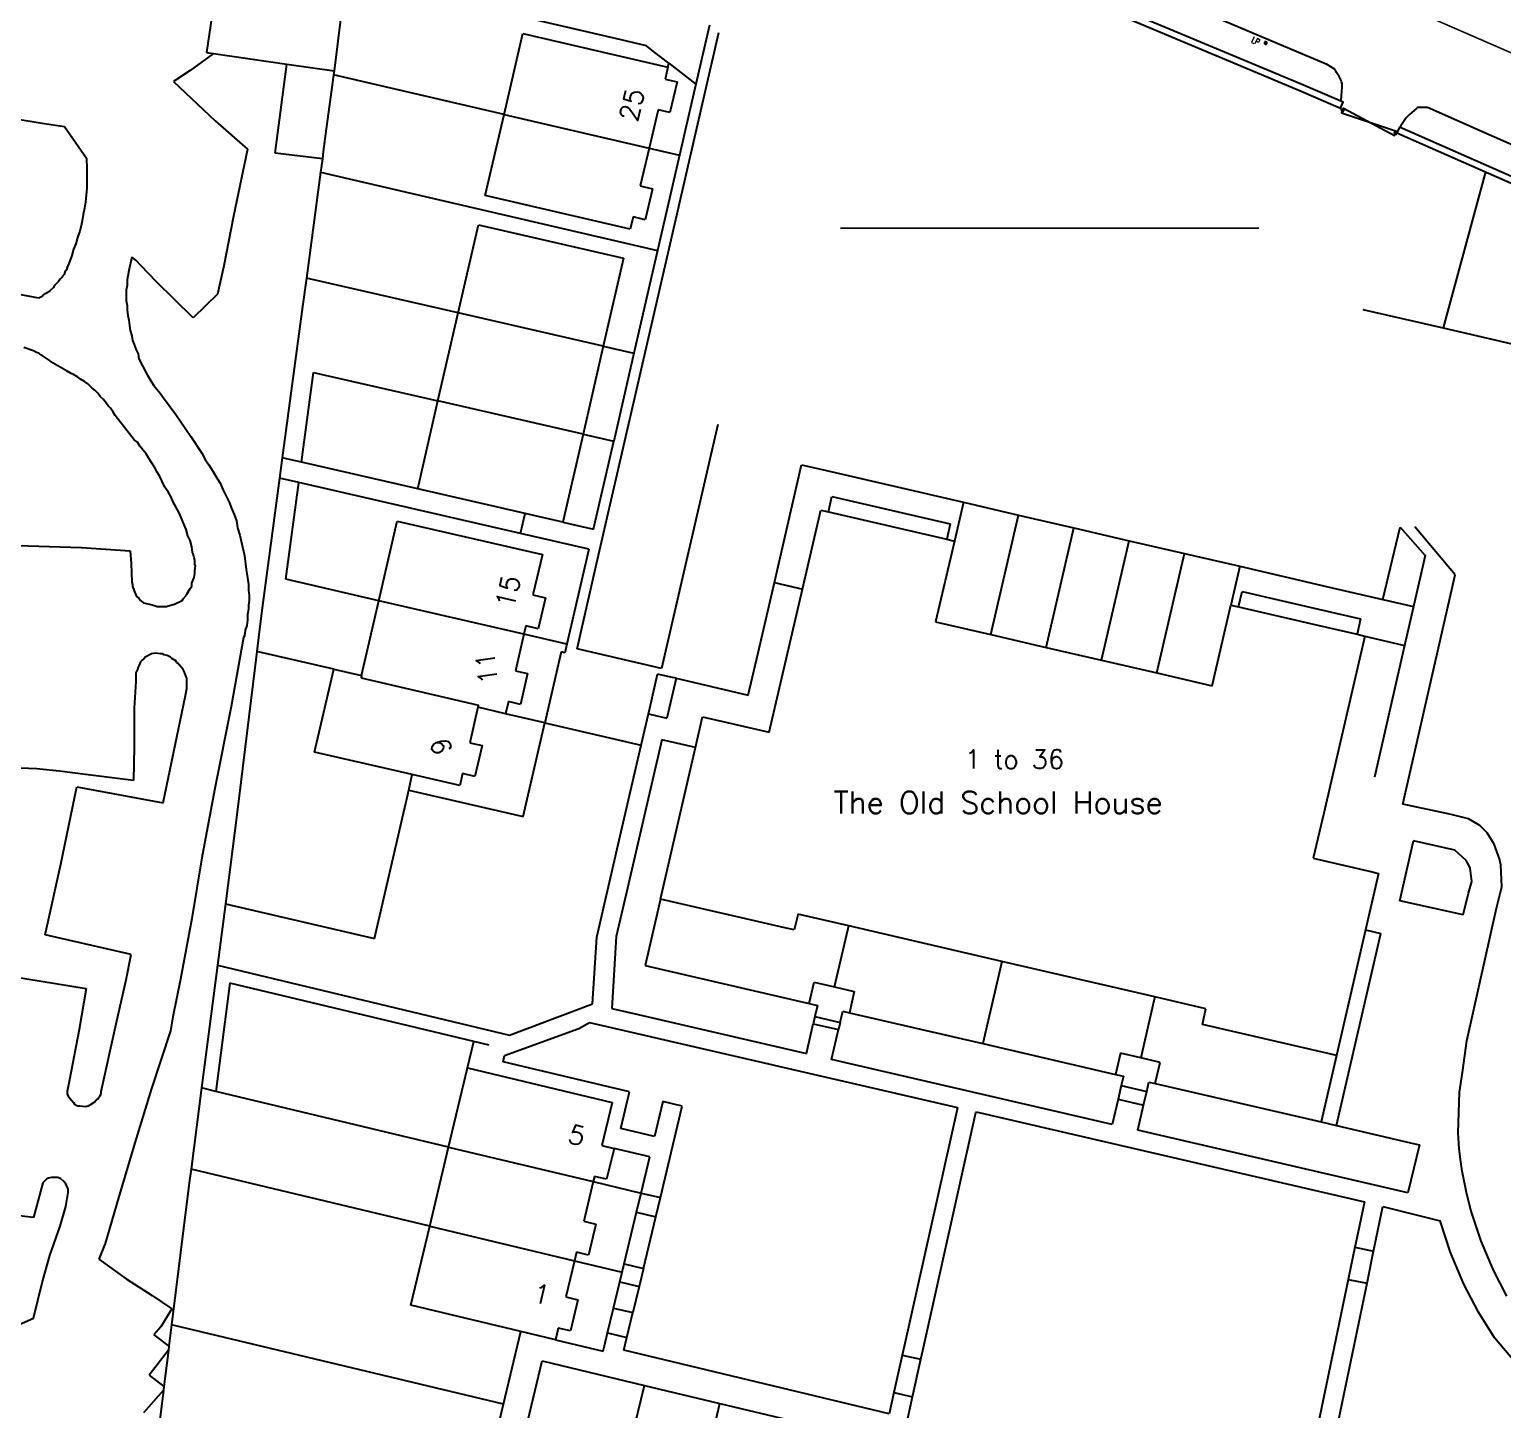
# Model space of a CAD drawing. Extents: x 427500 to 429848, y 434500 to 436505.
# Drawn here: x 428592 to 428685.5, y 435537.4 to 435625.1 of the extents above; entities that cross this region are included whole.
import ezdxf

# ---------------------------------------------------------------- set-up
doc = ezdxf.new("R2010")
doc.units = 0
doc.linetypes.add('1004', pattern=[6, 4, -2])
doc.layers.get('0').update_dxf_attribs({"color": 222})
doc.layers.add('LPTIP_Ex_Base', color=8, linetype='Continuous')
doc.layers.add('PRO-MARKINGS', color=7, linetype='Continuous')
doc.styles.add('MtXpl_Romans', font='romans__.ttf')
doc.styles.get("Standard").update_dxf_attribs({"font": 'romans.shx'})

# ---------------------------------------------------------------- blocks, each defined once
blk = doc.blocks.new('GATE')
at = {"color": 0, "linetype": 'ByBlock', "flags": 128}
for points in [[(-0.450902, 0), (-0.451904, 0.007014), (-0.455912, 0.014028), (-0.460922, 0.019038), (-0.467936, 0.023046), (-0.475952, 0.024048), (-0.482966, 0.023046), (-0.48998, 0.019038), (-0.49499, 0.014028), (-0.498998, 0.007014), (-0.5, 0), (-0.498998, -0.007014), (-0.49499, -0.014028), (-0.48998, -0.019038), (-0.482966, -0.023046), (-0.475952, -0.024048), (-0.467936, -0.023046), (-0.460922, -0.019038), (-0.455912, -0.014028), (-0.451904, -0.007014)], [(-0.475952, 0.024048), (-0.475952, 0.078156), (0.475952, -0.078156), (0.475952, -0.024048)], [(-0.475952, -0.024048), (-0.475952, -0.078156), (0.475952, 0.078156), (0.475952, 0.024048)], [(-0.450902, 0), (-0.451904, -0.007014)], [(0.5, 0), (0.498998, 0.007014), (0.49499, 0.014028), (0.48998, 0.019038), (0.482966, 0.023046), (0.475952, 0.024048), (0.467936, 0.023046), (0.460922, 0.019038), (0.455912, 0.014028), (0.451904, 0.007014), (0.450902, 0), (0.451904, -0.007014), (0.455912, -0.014028), (0.460922, -0.019038), (0.467936, -0.023046), (0.475952, -0.024048), (0.482966, -0.023046), (0.48998, -0.019038), (0.49499, -0.014028), (0.498998, -0.007014)], [(0.5, 0), (0.498998, -0.007014)]]:
    blk.add_lwpolyline(points, dxfattribs=at)
blk = doc.blocks.new('CIRCL')
at = {"color": 0, "linetype": 'ByBlock', "flags": 128}
for points in [[(0.5, 0), (0.475, 0.154), (0.404, 0.293), (0.293, 0.404), (0.154, 0.475), (0, 0.5), (-0.154, 0.475), (-0.293, 0.404), (-0.404, 0.293), (-0.475, 0.154), (-0.5, 0), (-0.475, -0.154), (-0.404, -0.293), (-0.293, -0.404), (-0.154, -0.475), (0, -0.5), (0.154, -0.475), (0.293, -0.404), (0.404, -0.293), (0.475, -0.154)], [(0.5, 0), (0.475, -0.154)]]:
    blk.add_lwpolyline(points, dxfattribs=at)

msp = doc.modelspace()

# ---------------------------------------------------------------- linework, layer by layer
at = {"layer": 'LPTIP_Ex_Base', "color": 251, "true_color": 0x636466}
for p, q in [((428604.3, 435630.85), (428603.25, 435623.6)), ((428611.795, 435626.027), (428611.34, 435622.43)), ((428629.208, 435624.477), (428622.715, 435625.985)), ((428622.141, 435619.668), (428623.336, 435624.814)), ((428623.336, 435624.814), (428632.541, 435622.675)), ((428632.559, 435610.868), (428635.781, 435624.858)), ((428635.183, 435625.335), (428634.572, 435622.681)), ((428631.171, 435624.021), (428629.208, 435624.477)), ((428631.63, 435623.666), (428631.171, 435624.021)), ((428603.68, 435623.54), (428602.2, 435622.45)), ((428603.25, 435623.6), (428603.68, 435623.54)), ((428603.68, 435623.54), (428608.35, 435622.86)), ((428632.598, 435622.918), (428631.63, 435623.666)), ((428632.541, 435622.675), (428632.598, 435622.918)), ((428632.598, 435622.918), (428634.32, 435621.588)), ((428602.2, 435622.45), (428601.15, 435621.75)), ((428607.6, 435617.2), (428608.35, 435622.86)), ((428608.35, 435622.86), (428611.34, 435622.43)), ((428611.3, 435622.15), (428610.85, 435618.75)), ((428611.305, 435622.184), (428611.3, 435622.15)), ((428611.34, 435622.43), (428611.305, 435622.184)), ((428622.141, 435619.668), (428611.305, 435622.184)), ((428632.541, 435622.675), (428632.363, 435621.909)), ((428634.572, 435622.681), (428634.32, 435621.588)), ((428601.15, 435621.75), (428603.8, 435619.25)), ((428632.363, 435621.909), (428633.124, 435621.731)), ((428633.124, 435621.731), (428632.672, 435619.783)), ((428634.32, 435621.588), (428633.282, 435617.08)), ((428591.142, 435619.376), (428592.815, 435619.118)), ((428603.8, 435619.25), (428605.85, 435617.45)), ((428620.946, 435614.521), (428622.141, 435619.668)), ((428622.141, 435619.668), (428631.346, 435617.53)), ((428631.911, 435619.962), (428631.346, 435617.53)), ((428632.672, 435619.783), (428631.911, 435619.962)), ((428592.815, 435619.118), (428594.235, 435618.899)), ((428594.235, 435618.899), (428595.612, 435616.896)), ((428610.85, 435618.75), (428610.65, 435617.3)), ((428605.85, 435617.45), (428604.95, 435613.2)), ((428610.65, 435617.3), (428610.6, 435616.85)), ((428631.346, 435617.53), (428630.787, 435615.121)), ((428631.346, 435617.53), (428633.282, 435617.08)), ((428595.612, 435616.896), (428595.65, 435616.2)), ((428610.6, 435616.85), (428607.6, 435617.2)), ((428610.6, 435616.85), (428610.486, 435615.997)), ((428633.282, 435617.08), (428631.888, 435611.024)), ((428595.65, 435616.2), (428595.65, 435615)), ((428610.486, 435615.997), (428609.583, 435609.27)), ((428610.486, 435615.997), (428631.888, 435611.024)), ((428684.459, 435616.012), (428681.775, 435606.103)), ((428595.65, 435615), (428595.55, 435614.1)), ((428630.151, 435612.383), (428620.946, 435614.521)), ((428630.787, 435615.121), (428631.566, 435614.936)), ((428631.566, 435614.936), (428631.103, 435612.979)), ((428595.5, 435613.7), (428595.4, 435613.3)), ((428595.55, 435614.1), (428595.5, 435613.7)), ((428595.3, 435612.7), (428595.2, 435612.25)), ((428595.35, 435612.9), (428595.3, 435612.7)), ((428595.4, 435613.3), (428595.35, 435612.9)), ((428604.95, 435613.2), (428604.35, 435610.05)), ((428619.222, 435607.057), (428620.506, 435612.648)), ((428620.506, 435612.648), (428629.716, 435610.533)), ((428630.332, 435613.162), (428630.151, 435612.383)), ((428631.103, 435612.979), (428630.332, 435613.162)), ((428595.05, 435611.85), (428594.95, 435611.45)), ((428595.2, 435612.25), (428595.05, 435611.85)), ((428643.498, 435612.433), (428670.067, 435612.46)), ((428594.8, 435611.1), (428594.7, 435610.7)), ((428594.95, 435611.45), (428594.8, 435611.1)), ((428628.074, 435591.391), (428632.559, 435610.868)), ((428631.888, 435611.024), (428630.384, 435604.494)), ((428594.35, 435609.8), (428594.25, 435609.65)), ((428594.4, 435609.95), (428594.35, 435609.8)), ((428594.55, 435610.3), (428594.4, 435609.95)), ((428594.7, 435610.7), (428594.55, 435610.3)), ((428598.5, 435610.6), (428598.3, 435609.75)), ((428598.75, 435610.4), (428598.5, 435610.6)), ((428599.1, 435610.05), (428598.75, 435610.4)), ((428600.05, 435609.05), (428599.1, 435610.05)), ((428604.35, 435610.05), (428603.95, 435608.25)), ((428629.716, 435610.533), (428628.433, 435604.942)), ((428593.85, 435609.05), (428593.6, 435608.8)), ((428593.95, 435609.2), (428593.85, 435609.05)), ((428594.05, 435609.3), (428593.95, 435609.2)), ((428594.1, 435609.4), (428594.05, 435609.3)), ((428594.2, 435609.5), (428594.1, 435609.4)), ((428594.25, 435609.65), (428594.2, 435609.5)), ((428598.25, 435609.4), (428598.2, 435609.15)), ((428598.2, 435609.15), (428598.2, 435608.8)), ((428598.3, 435609.75), (428598.25, 435609.4)), ((428602.4, 435606.75), (428600.05, 435609.05)), ((428609.583, 435609.27), (428609.34, 435607.46)), ((428619.222, 435607.057), (428609.583, 435609.27)), ((428592.6, 435608), (428588, 435608.85)), ((428592.8, 435608.1), (428592.6, 435608)), ((428592.9, 435608.2), (428592.8, 435608.1)), ((428593.05, 435608.3), (428592.9, 435608.2)), ((428593.15, 435608.35), (428593.05, 435608.3)), ((428593.3, 435608.45), (428593.15, 435608.35)), ((428593.5, 435608.65), (428593.3, 435608.45)), ((428593.6, 435608.8), (428593.5, 435608.65)), ((428598.2, 435608.8), (428598.15, 435608.5)), ((428598.15, 435608.5), (428598.15, 435607.85)), ((428603.95, 435608.25), (428602.4, 435606.75)), ((428598.15, 435607.85), (428598.2, 435607.5)), ((428598.2, 435607.5), (428598.2, 435607.25)), ((428598.2, 435607.25), (428598.25, 435606.9)), ((428609.34, 435607.46), (428608.051, 435597.852)), ((428617.939, 435601.466), (428619.222, 435607.057)), ((428628.433, 435604.942), (428619.222, 435607.057)), ((428676.667, 435607.283), (428681.775, 435606.103)), ((428598.25, 435606.9), (428598.3, 435606.6)), ((428598.3, 435606.6), (428598.35, 435606.25)), ((428598.35, 435606.25), (428598.4, 435605.95)), ((428681.775, 435606.103), (428687.677, 435604.739)), ((428598.4, 435605.95), (428598.5, 435605.6)), ((428598.5, 435605.6), (428598.55, 435605.3)), ((428598.55, 435605.3), (428598.65, 435605.05)), ((428592.25, 435604.65), (428591.65, 435604.85)), ((428592.45, 435604.55), (428592.25, 435604.65)), ((428592.6, 435604.5), (428592.45, 435604.55)), ((428592.7, 435604.4), (428592.6, 435604.5)), ((428592.8, 435604.35), (428592.7, 435604.4)), ((428593.25, 435604.05), (428592.8, 435604.35)), ((428598.65, 435605.05), (428598.75, 435604.75)), ((428598.75, 435604.75), (428598.9, 435604.45)), ((428598.9, 435604.45), (428598.95, 435604.15)), ((428628.433, 435604.942), (428627.149, 435599.352)), ((428628.433, 435604.942), (428630.384, 435604.494)), ((428630.384, 435604.494), (428629.097, 435598.905)), ((428593.35, 435603.95), (428593.25, 435604.05)), ((428594.4, 435603.35), (428593.35, 435603.95)), ((428594.65, 435603.2), (428594.4, 435603.35)), ((428598.95, 435604.15), (428599.4, 435603.25)), ((428599.4, 435603.25), (428599.7, 435602.75)), ((428609.275, 435597.571), (428610.041, 435603.279)), ((428610.041, 435603.279), (428617.939, 435601.466)), ((428594.8, 435603.15), (428594.65, 435603.2)), ((428595.05, 435603), (428594.8, 435603.15)), ((428595.25, 435602.85), (428595.05, 435603)), ((428595.5, 435602.7), (428595.25, 435602.85)), ((428595.7, 435602.55), (428595.5, 435602.7)), ((428595.95, 435602.3), (428595.7, 435602.55)), ((428599.7, 435602.75), (428599.9, 435602.45)), ((428599.9, 435602.45), (428600.3, 435601.95)), ((428596.15, 435602.15), (428595.95, 435602.3)), ((428596.35, 435601.95), (428596.15, 435602.15)), ((428596.5, 435601.75), (428596.35, 435601.95)), ((428596.7, 435601.55), (428596.5, 435601.75)), ((428597, 435601.15), (428596.7, 435601.55)), ((428600.3, 435601.95), (428600.45, 435601.75)), ((428600.45, 435601.75), (428601.3, 435600.6)), ((428616.656, 435595.876), (428617.939, 435601.466)), ((428627.149, 435599.352), (428617.939, 435601.466)), ((428597.15, 435601), (428597, 435601.15)), ((428597.3, 435600.8), (428597.15, 435601)), ((428597.45, 435600.55), (428597.3, 435600.8)), ((428598.65, 435599), (428597.45, 435600.55)), ((428601.3, 435600.6), (428602.25, 435599.2)), ((428635.71, 435599.979), (428632.135, 435584.483)), ((428598.85, 435598.85), (428598.65, 435599)), ((428599, 435598.6), (428598.85, 435598.85)), ((428599.4, 435598.1), (428599, 435598.6)), ((428602.25, 435599.2), (428602.95, 435598.15)), ((428627.149, 435599.352), (428625.866, 435593.761)), ((428627.149, 435599.352), (428629.097, 435598.905)), ((428627.809, 435593.314), (428629.097, 435598.905)), ((428599.55, 435597.85), (428599.4, 435598.1)), ((428599.95, 435597.25), (428599.55, 435597.85)), ((428602.95, 435598.15), (428603.15, 435597.75)), ((428603.15, 435597.75), (428603.4, 435597.4)), ((428608.051, 435597.852), (428607.879, 435596.568)), ((428609.275, 435597.571), (428608.051, 435597.852)), ((428600.1, 435596.95), (428599.95, 435597.25)), ((428600.25, 435596.7), (428600.1, 435596.95)), ((428600.6, 435596), (428600.25, 435596.7)), ((428603.4, 435597.4), (428603.65, 435597)), ((428603.65, 435597), (428603.85, 435596.65)), ((428616.656, 435595.876), (428609.275, 435597.571)), ((428639.298, 435589.93), (428641.032, 435597.412)), ((428641.032, 435597.412), (428642.606, 435597.047)), ((428642.606, 435597.047), (428651.299, 435595.033)), ((428600.8, 435595.7), (428600.6, 435596)), ((428603.85, 435596.65), (428604.1, 435596.25)), ((428604.1, 435596.25), (428604.3, 435595.8)), ((428604.3, 435595.8), (428604.7, 435595)), ((428607.879, 435596.568), (428606.75, 435588.15)), ((428609.103, 435596.287), (428607.879, 435596.568)), ((428608.28, 435590.146), (428609.103, 435596.287)), ((428623.189, 435593.053), (428609.103, 435596.287)), ((428623.478, 435594.309), (428616.656, 435595.876)), ((428601, 435595.35), (428600.8, 435595.7)), ((428601.15, 435595), (428601, 435595.35)), ((428601.3, 435594.75), (428601.15, 435595)), ((428604.7, 435595), (428604.8, 435594.7)), ((428642.73, 435594.421), (428642.956, 435595.395)), ((428642.956, 435595.395), (428650.467, 435593.655)), ((428651.299, 435595.033), (428650.728, 435592.568)), ((428651.299, 435595.033), (428654.811, 435594.219)), ((428601.5, 435594.35), (428601.3, 435594.75)), ((428601.95, 435593.3), (428601.5, 435594.35)), ((428604.8, 435594.7), (428605, 435594.25)), ((428605, 435594.25), (428605.15, 435593.85)), ((428623.189, 435593.053), (428623.478, 435594.309)), ((428625.866, 435593.761), (428623.478, 435594.309)), ((428641.08, 435589.516), (428642.242, 435594.534)), ((428642.242, 435594.534), (428642.73, 435594.421)), ((428642.73, 435594.421), (428650.241, 435592.681)), ((428653.053, 435586.63), (428654.811, 435594.219)), ((428654.811, 435594.219), (428658.324, 435593.405)), ((428602.05, 435592.9), (428601.95, 435593.3)), ((428605.15, 435593.85), (428605.2, 435593.4)), ((428605.2, 435593.4), (428605.35, 435592.95)), ((428614.189, 435588.779), (428615.358, 435593.833)), ((428615.358, 435593.833), (428624.566, 435591.706)), ((428627.52, 435592.058), (428623.189, 435593.053)), ((428625.866, 435593.761), (428627.809, 435593.314)), ((428650.467, 435593.655), (428650.241, 435592.681)), ((428656.566, 435585.816), (428658.324, 435593.405)), ((428658.324, 435593.405), (428661.837, 435592.591)), ((428677.94, 435588.86), (428679.039, 435593.442)), ((428679.039, 435593.442), (428680.62, 435591.653)), ((428682.526, 435590.431), (428679.975, 435593.46)), ((428589.2, 435592.35), (428595.3, 435592.15)), ((428595.3, 435592.15), (428598.4, 435591.95)), ((428602.2, 435592.6), (428602.05, 435592.9)), ((428602.3, 435592.2), (428602.2, 435592.6)), ((428602.35, 435591.85), (428602.3, 435592.2)), ((428605.35, 435592.95), (428605.45, 435592.55)), ((428605.45, 435592.55), (428605.65, 435591.65)), ((428627.52, 435592.058), (428626.129, 435586.018)), ((428650.728, 435592.568), (428649.54, 435587.444)), ((428650.241, 435592.681), (428650.728, 435592.568)), ((428660.079, 435585.002), (428661.837, 435592.591)), ((428661.837, 435592.591), (428665.35, 435591.777)), ((428598.4, 435591.95), (428598.45, 435591.15)), ((428598.45, 435591.15), (428598.5, 435589.95)), ((428602.4, 435591.75), (428602.35, 435591.85)), ((428602.45, 435591.5), (428602.4, 435591.75)), ((428602.5, 435591.35), (428602.45, 435591.5)), ((428602.5, 435591.1), (428602.5, 435591.35)), ((428602.55, 435591), (428602.5, 435591.1)), ((428605.65, 435591.65), (428605.75, 435590.75)), ((428624.566, 435591.706), (428623.973, 435589.143)), ((428626.768, 435585.72), (428628.074, 435591.391)), ((428663.592, 435584.188), (428665.35, 435591.777)), ((428665.35, 435591.777), (428668.851, 435590.966)), ((428680.62, 435591.653), (428679.881, 435588.41)), ((428602.4, 435590.1), (428602.45, 435590.25)), ((428602.45, 435590.25), (428602.5, 435590.5)), ((428602.5, 435590.7), (428602.55, 435591)), ((428602.5, 435590.5), (428602.5, 435590.7)), ((428605.75, 435590.75), (428605.8, 435590.5)), ((428605.8, 435590.5), (428605.9, 435589.8)), ((428668.851, 435590.966), (428668.292, 435588.498)), ((428668.851, 435590.966), (428674.449, 435589.669)), ((428679.208, 435575.862), (428682.526, 435590.431)), ((428598.5, 435589.95), (428598.55, 435589.8)), ((428598.55, 435589.8), (428598.55, 435589.65)), ((428598.55, 435589.65), (428598.6, 435589.55)), ((428598.6, 435589.55), (428598.65, 435589.4)), ((428598.65, 435589.4), (428598.7, 435589.3)), ((428598.7, 435589.3), (428598.75, 435589.15)), ((428602, 435589.2), (428602.2, 435589.55)), ((428602.2, 435589.55), (428602.3, 435589.7)), ((428602.3, 435589.9), (428602.4, 435590.1)), ((428602.3, 435589.7), (428602.3, 435589.9)), ((428605.9, 435589.8), (428605.9, 435589.45)), ((428605.9, 435589.45), (428605.95, 435589.1)), ((428614.189, 435588.779), (428608.28, 435590.146)), ((428638.262, 435585.461), (428639.298, 435589.93)), ((428638.974, 435580.427), (428641.08, 435589.516)), ((428639.298, 435589.93), (428640.821, 435589.576)), ((428640.821, 435589.576), (428641.08, 435589.516)), ((428668.779, 435588.385), (428669.005, 435589.359)), ((428669.005, 435589.359), (428674.117, 435588.175)), ((428674.449, 435589.669), (428677.94, 435588.86)), ((428598.75, 435589.15), (428598.85, 435589)), ((428598.85, 435589), (428598.95, 435588.95)), ((428598.95, 435588.95), (428599.05, 435588.8)), ((428599.05, 435588.8), (428599.15, 435588.7)), ((428599.15, 435588.7), (428599.25, 435588.65)), ((428599.25, 435588.65), (428599.4, 435588.6)), ((428599.4, 435588.6), (428599.65, 435588.55)), ((428599.65, 435588.55), (428599.85, 435588.5)), ((428599.85, 435588.5), (428600, 435588.45)), ((428600, 435588.45), (428600.1, 435588.4)), ((428600.1, 435588.4), (428600.7, 435588.4)), ((428600.7, 435588.4), (428600.8, 435588.45)), ((428600.8, 435588.45), (428601.2, 435588.55)), ((428601.2, 435588.55), (428601.7, 435588.8)), ((428601.7, 435588.8), (428601.75, 435588.9)), ((428601.75, 435588.9), (428601.95, 435589.1)), ((428601.95, 435589.1), (428602, 435589.2)), ((428605.95, 435588.8), (428605.9, 435588.5)), ((428605.9, 435588.5), (428605.9, 435588.25)), ((428605.95, 435589.1), (428605.95, 435588.8)), ((428613.089, 435584.022), (428614.189, 435588.779)), ((428623.396, 435586.65), (428614.189, 435588.779)), ((428623.973, 435589.143), (428624.758, 435588.96)), ((428624.758, 435588.96), (428624.309, 435587.001)), ((428667.105, 435583.374), (428668.292, 435588.498)), ((428668.292, 435588.498), (428668.779, 435588.385)), ((428668.779, 435588.385), (428673.9, 435587.199)), ((428677.94, 435588.86), (428679.881, 435588.41)), ((428679.881, 435588.41), (428679.32, 435585.944)), ((428605.85, 435587.55), (428605.8, 435587.2)), ((428605.9, 435588.25), (428605.85, 435587.9)), ((428605.85, 435587.9), (428605.85, 435587.55)), ((428606.75, 435588.15), (428606.54, 435586.45)), ((428649.54, 435587.444), (428653.053, 435586.63)), ((428674.117, 435588.175), (428676.526, 435587.617)), ((428676.526, 435587.617), (428676.3, 435586.643)), ((428605.6, 435586.45), (428604.8, 435582.05)), ((428605.65, 435586.55), (428605.6, 435586.45)), ((428605.7, 435586.9), (428605.65, 435586.55)), ((428605.8, 435587.2), (428605.7, 435586.9)), ((428606.54, 435586.45), (428606.431, 435585.563)), ((428623.396, 435586.65), (428622.86, 435584.33)), ((428623.52, 435587.185), (428623.396, 435586.65)), ((428626.129, 435586.018), (428623.396, 435586.65)), ((428624.309, 435587.001), (428623.52, 435587.185)), ((428653.053, 435586.63), (428656.566, 435585.816)), ((428673.9, 435587.199), (428676.3, 435586.643)), ((428676.787, 435586.53), (428674.183, 435575.289)), ((428676.3, 435586.643), (428676.787, 435586.53)), ((428676.787, 435586.53), (428679.32, 435585.944)), ((428606.431, 435585.563), (428605.157, 435575.171)), ((428611.326, 435584.43), (428606.431, 435585.563)), ((428625.759, 435585.531), (428624.724, 435581.028)), ((428626.004, 435585.475), (428625.759, 435585.531)), ((428626.129, 435586.018), (428626.004, 435585.475)), ((428632.135, 435584.483), (428626.768, 435585.72)), ((428656.566, 435585.816), (428660.079, 435585.002)), ((428679.32, 435585.944), (428677.411, 435577.563)), ((428598.9, 435584.55), (428598.85, 435584.4)), ((428598.95, 435584.65), (428598.9, 435584.55)), ((428599, 435584.8), (428598.95, 435584.65)), ((428599.05, 435584.9), (428599, 435584.8)), ((428599.15, 435585), (428599.05, 435584.9)), ((428599.25, 435585.05), (428599.15, 435585)), ((428599.35, 435585.2), (428599.25, 435585.05)), ((428599.75, 435585.4), (428599.35, 435585.2)), ((428600, 435585.45), (428599.75, 435585.4)), ((428600.3, 435585.4), (428600, 435585.45)), ((428600.45, 435585.4), (428600.3, 435585.4)), ((428600.55, 435585.35), (428600.45, 435585.4)), ((428600.75, 435585.3), (428600.55, 435585.35)), ((428600.95, 435585.2), (428600.75, 435585.3)), ((428601.05, 435585.1), (428600.95, 435585.2)), ((428601.3, 435584.95), (428601.05, 435585.1)), ((428601.35, 435584.85), (428601.3, 435584.95)), ((428601.45, 435584.8), (428601.35, 435584.85)), ((428601.5, 435584.7), (428601.45, 435584.8)), ((428601.75, 435584.4), (428601.5, 435584.7)), ((428637.643, 435582.789), (428638.262, 435585.461)), ((428660.079, 435585.002), (428663.592, 435584.188)), ((428598.75, 435583.65), (428598.65, 435581.95)), ((428598.85, 435584.4), (428598.75, 435584.2)), ((428598.75, 435584.2), (428598.75, 435583.65)), ((428601.85, 435584.25), (428601.75, 435584.4)), ((428601.95, 435583.95), (428601.85, 435584.25)), ((428602, 435583.85), (428601.95, 435583.95)), ((428602, 435583.2), (428602, 435583.85)), ((428610.108, 435579.163), (428611.326, 435584.43)), ((428611.326, 435584.43), (428613.089, 435584.022)), ((428613.089, 435584.022), (428613.056, 435583.878)), ((428613.056, 435583.878), (428620.509, 435582.154)), ((428622.86, 435584.33), (428623.632, 435584.152)), ((428623.632, 435584.152), (428623.187, 435582.194)), ((428631.385, 435581.962), (428631.885, 435584.122)), ((428632.726, 435583.927), (428631.885, 435584.122)), ((428633.054, 435583.851), (428632.552, 435581.687)), ((428633.054, 435583.851), (428632.726, 435583.927)), ((428633.054, 435583.851), (428634.143, 435583.599)), ((428663.592, 435584.188), (428667.105, 435583.374)), ((428600.5, 435575.95), (428601.9, 435582.75)), ((428601.9, 435582.75), (428602, 435583.2)), ((428634.143, 435583.599), (428637.643, 435582.789)), ((428598.65, 435581.95), (428598.65, 435579.5)), ((428604.8, 435582.05), (428603.75, 435576.75)), ((428620.476, 435582.01), (428619.956, 435579.76)), ((428620.509, 435582.154), (428620.476, 435582.01)), ((428622.229, 435581.602), (428620.476, 435582.01)), ((428622.407, 435582.372), (428622.229, 435581.602)), ((428623.187, 435582.194), (428622.407, 435582.372)), ((428631.299, 435581.59), (428631.385, 435581.962)), ((428624.724, 435581.028), (428622.229, 435581.602)), ((428623.356, 435575.075), (428624.724, 435581.028)), ((428624.724, 435581.028), (428630.841, 435579.613)), ((428630.841, 435579.613), (428631.299, 435581.59)), ((428631.299, 435581.59), (428632.467, 435581.319)), ((428632.552, 435581.687), (428632.467, 435581.319)), ((428634.294, 435579.456), (428634.746, 435581.407)), ((428634.746, 435581.407), (428638.974, 435580.427)), ((428632.148, 435579.94), (428629.905, 435570.254)), ((428634.294, 435579.456), (428632.148, 435579.94)), ((428598.65, 435579.5), (428598.6, 435577.35)), ((428616.305, 435577.73), (428610.108, 435579.163)), ((428619.956, 435579.76), (428620.755, 435579.573)), ((428620.755, 435579.573), (428620.284, 435577.622)), ((428629.635, 435574.404), (428630.841, 435579.613)), ((428632.065, 435569.83), (428634.294, 435579.456)), ((428592.45, 435578.1), (428588.85, 435578.25)), ((428593.9, 435577.95), (428592.45, 435578.1)), ((428595.55, 435577.75), (428593.9, 435577.95)), ((428598.6, 435577.35), (428595.55, 435577.75)), ((428616.08, 435576.755), (428616.305, 435577.73)), ((428619.325, 435577.032), (428616.305, 435577.73)), ((428619.502, 435577.801), (428619.325, 435577.032)), ((428620.284, 435577.622), (428619.502, 435577.801)), ((428594, 435572.05), (428595, 435576.95)), ((428595, 435576.95), (428600.5, 435575.95)), ((428603.75, 435576.75), (428602.95, 435572.45)), ((428613.899, 435567.329), (428616.08, 435576.755)), ((428616.08, 435576.755), (428623.356, 435575.075)), ((428674.183, 435575.289), (428673.519, 435572.424)), ((428682.283, 435575.205), (428679.208, 435575.862)), ((428683.376, 435574.927), (428682.283, 435575.205)), ((428605.157, 435575.171), (428604.75, 435571.85)), ((428628.016, 435567.414), (428629.635, 435574.404)), ((428684.093, 435574.497), (428683.376, 435574.927)), ((428684.561, 435574.025), (428684.093, 435574.497)), ((428679.012, 435569.724), (428679.891, 435573.523)), ((428682.498, 435572.931), (428679.891, 435573.523)), ((428684.994, 435573.312), (428684.561, 435574.025)), ((428685.333, 435572.388), (428684.994, 435573.312)), ((428602.95, 435572.45), (428602.3, 435568.6)), ((428673.519, 435572.424), (428677.248, 435571.56)), ((428683.233, 435572.28), (428682.498, 435572.931)), ((428685.426, 435571.997), (428685.333, 435572.388)), ((428593, 435567.55), (428594, 435572.05)), ((428604.75, 435571.85), (428604.447, 435569.516)), ((428677.669, 435571.462), (428676.836, 435567.868)), ((428677.248, 435571.56), (428677.669, 435571.462)), ((428683.398, 435571.991), (428683.233, 435572.28)), ((428683.482, 435571.782), (428683.398, 435571.991)), ((428683.58, 435570.935), (428683.482, 435571.782)), ((428685.49, 435570.606), (428685.426, 435571.997)), ((428683.369, 435570.196), (428683.58, 435570.935)), ((428685.158, 435569.254), (428685.49, 435570.606)), ((428629.905, 435570.254), (428629.257, 435567.454)), ((428632.042, 435569.729), (428631.087, 435565.615)), ((428632.065, 435569.83), (428632.042, 435569.729)), ((428639.968, 435568.005), (428632.065, 435569.83)), ((428683.042, 435568.819), (428679.012, 435569.724)), ((428683.042, 435568.819), (428683.369, 435570.196)), ((428604.447, 435569.516), (428603.943, 435565.625)), ((428604.447, 435569.516), (428613.899, 435567.329)), ((428640.759, 435568.729), (428640.558, 435567.869)), ((428640.792, 435568.869), (428640.759, 435568.729)), ((428644.017, 435568.122), (428640.792, 435568.869)), ((428683.272, 435560.826), (428685.158, 435569.254)), ((428602.3, 435568.6), (428601.6, 435564.75)), ((428640.558, 435567.869), (428639.968, 435568.005)), ((428643.118, 435564.244), (428643.981, 435567.966)), ((428643.981, 435567.966), (428644.017, 435568.122)), ((428653.749, 435565.867), (428644.017, 435568.122)), ((428676.836, 435567.868), (428674.993, 435559.894)), ((428676.836, 435567.868), (428677.812, 435567.642)), ((428598.45, 435566.3), (428593, 435567.55)), ((428627.757, 435563.179), (428628.016, 435567.414)), ((428629.257, 435567.454), (428628.979, 435562.887)), ((428674.99, 435555.444), (428677.812, 435567.642)), ((428598.15, 435564.7), (428598.45, 435566.3)), ((428653.749, 435565.867), (428653.702, 435565.663)), ((428663.461, 435563.617), (428653.749, 435565.867)), ((428588.6, 435565.3), (428595.6, 435564.15)), ((428603.943, 435565.625), (428602.932, 435557.833)), ((428603.943, 435565.625), (428622.478, 435561.19)), ((428631.087, 435565.615), (428641.511, 435563.201)), ((428653.702, 435565.663), (428652.539, 435560.645)), ((428595.6, 435564.15), (428595.15, 435561.55)), ((428597.55, 435562.1), (428598.15, 435564.7)), ((428601.6, 435564.75), (428601.1, 435562.35)), ((428604.732, 435564.48), (428603.843, 435557.615)), ((428615.629, 435561.873), (428604.732, 435564.48)), ((428641.511, 435563.201), (428641.823, 435564.544)), ((428641.823, 435564.544), (428643.118, 435564.244)), ((428643.118, 435564.244), (428644.375, 435563.953)), ((428622.478, 435561.19), (428627.757, 435563.179)), ((428641.511, 435563.201), (428642.037, 435563.079)), ((428642.037, 435563.079), (428641.875, 435562.378)), ((428644.375, 435563.953), (428644.063, 435562.609)), ((428663.403, 435563.365), (428662.563, 435559.739)), ((428663.461, 435563.617), (428663.403, 435563.365)), ((428666.705, 435562.865), (428663.461, 435563.617)), ((428596.55, 435557.6), (428597.55, 435562.1)), ((428601.1, 435562.35), (428600.95, 435561.45)), ((428628.979, 435562.887), (428630.378, 435562.555)), ((428630.378, 435562.555), (428641.329, 435560.019)), ((428641.875, 435562.378), (428641.768, 435561.898)), ((428641.875, 435562.378), (428643.481, 435561.997)), ((428643.481, 435561.997), (428643.645, 435562.706)), ((428643.645, 435562.706), (428644.063, 435562.609)), ((428644.063, 435562.609), (428652.539, 435560.645)), ((428666.477, 435561.861), (428666.705, 435562.865)), ((428595.15, 435561.55), (428594.55, 435558.35)), ((428600.95, 435561.45), (428599.75, 435557.8)), ((428620.219, 435560.775), (428615.629, 435561.873)), ((428622.169, 435559.902), (428626.877, 435561.607)), ((428626.877, 435561.607), (428627.553, 435561.999)), ((428627.553, 435561.999), (428650.929, 435556.584)), ((428641.329, 435560.019), (428641.768, 435561.898)), ((428641.768, 435561.898), (428643.369, 435561.536)), ((428642.936, 435559.647), (428643.369, 435561.536)), ((428643.481, 435561.997), (428643.369, 435561.536)), ((428674.281, 435560.059), (428666.477, 435561.861)), ((428619.819, 435559.102), (428620.219, 435560.775)), ((428621.192, 435560.542), (428620.219, 435560.775)), ((428652.539, 435560.645), (428660.966, 435558.693)), ((428682.983, 435558.82), (428683.272, 435560.826)), ((428622.073, 435559.499), (428622.169, 435559.902)), ((428630.1, 435557.578), (428622.073, 435559.499)), ((428660.755, 435555.521), (428642.936, 435559.647)), ((428661.277, 435560.037), (428660.966, 435558.693)), ((428662.563, 435559.739), (428661.277, 435560.037)), ((428663.801, 435559.452), (428662.563, 435559.739)), ((428663.489, 435558.108), (428663.801, 435559.452)), ((428674.993, 435559.894), (428674.01, 435555.671)), ((428674.993, 435559.894), (428674.281, 435560.059)), ((428594.55, 435558.35), (428594.4, 435557.6)), ((428618.618, 435554.08), (428619.819, 435559.102)), ((428619.819, 435559.102), (428629.003, 435556.905)), ((428660.966, 435558.693), (428661.464, 435558.578)), ((428661.464, 435558.578), (428661.325, 435557.984)), ((428682.802, 435557.569), (428682.983, 435558.82)), ((428594.4, 435557.6), (428594.4, 435557.45)), ((428594.4, 435557.45), (428594.45, 435557.3)), ((428596.5, 435557.35), (428596.55, 435557.45)), ((428596.55, 435557.45), (428596.55, 435557.6)), ((428599.75, 435557.8), (428598.7, 435554.35)), ((428602.932, 435557.833), (428602.265, 435552.683)), ((428603.843, 435557.615), (428602.932, 435557.833)), ((428618.618, 435554.08), (428603.843, 435557.615)), ((428629.544, 435555.254), (428630.1, 435557.578)), ((428661.325, 435557.984), (428661.128, 435557.117)), ((428661.325, 435557.984), (428662.939, 435557.598)), ((428662.741, 435556.746), (428662.939, 435557.598)), ((428662.939, 435557.598), (428663.08, 435558.203)), ((428663.08, 435558.203), (428663.489, 435558.108)), ((428663.489, 435558.108), (428674.01, 435555.671)), ((428682.718, 435554.983), (428682.802, 435557.569)), ((428594.45, 435557.3), (428594.55, 435557.2)), ((428594.55, 435557.2), (428594.8, 435556.9)), ((428594.8, 435556.9), (428594.85, 435556.8)), ((428594.85, 435556.8), (428595.05, 435556.7)), ((428595.05, 435556.7), (428595.2, 435556.7)), ((428595.2, 435556.7), (428595.53, 435556.65)), ((428595.53, 435556.65), (428595.75, 435556.7)), ((428595.75, 435556.7), (428595.85, 435556.75)), ((428595.85, 435556.75), (428596.15, 435556.95)), ((428596.15, 435556.95), (428596.25, 435557.1)), ((428596.25, 435557.1), (428596.35, 435557.15)), ((428596.35, 435557.15), (428596.5, 435557.35)), ((428629.003, 435556.905), (428628.349, 435554.171)), ((428632.224, 435556.961), (428631.692, 435554.741)), ((428632.061, 435550.864), (428633.45, 435556.668)), ((428633.45, 435556.668), (428632.224, 435556.961)), ((428650.925, 435556.567), (428647.544, 435541.415)), ((428650.929, 435556.584), (428650.925, 435556.567)), ((428661.128, 435557.117), (428660.755, 435555.521)), ((428661.128, 435557.117), (428662.741, 435556.746)), ((428662.371, 435555.147), (428662.741, 435556.746)), ((428648.724, 435541.148), (428652.1, 435556.281)), ((428652.1, 435556.281), (428652.107, 435556.311)), ((428652.107, 435556.311), (428676.761, 435550.596)), ((428674.01, 435555.671), (428674.99, 435555.444)), ((428631.692, 435554.741), (428629.544, 435555.254)), ((428679.527, 435551.174), (428662.371, 435555.147)), ((428674.99, 435555.444), (428679.688, 435554.352)), ((428682.778, 435553.961), (428682.718, 435554.983)), ((428598.7, 435554.35), (428597.65, 435550.85)), ((428617.416, 435549.059), (428618.618, 435554.08)), ((428618.618, 435554.08), (428627.801, 435551.883)), ((428628.349, 435554.171), (428629.117, 435553.989)), ((428629.117, 435553.989), (428628.633, 435552.032)), ((428631.384, 435553.452), (428629.117, 435553.989)), ((428680.265, 435554.218), (428679.527, 435551.174)), ((428679.688, 435554.352), (428680.265, 435554.218)), ((428682.891, 435553.136), (428682.778, 435553.961)), ((428630.835, 435551.157), (428631.384, 435553.452)), ((428682.971, 435552.547), (428682.891, 435553.136)), ((428592.25, 435549.6), (428572.65, 435551.95)), ((428592.85, 435551.8), (428592.25, 435549.6)), ((428593.1, 435552.05), (428592.85, 435551.8)), ((428593.2, 435552.1), (428593.1, 435552.05)), ((428593.4, 435552.15), (428593.2, 435552.1)), ((428593.8, 435552.15), (428593.4, 435552.15)), ((428594, 435552.05), (428593.8, 435552.15)), ((428594.18, 435551.88), (428594, 435552.05)), ((428594.3, 435551.75), (428594.18, 435551.88)), ((428602.15, 435551.8), (428601.027, 435542.778)), ((428602.265, 435552.683), (428602.15, 435551.8)), ((428617.416, 435549.059), (428602.265, 435552.683)), ((428627.801, 435551.883), (428627.199, 435549.365)), ((428627.881, 435552.215), (428627.801, 435551.883)), ((428627.801, 435551.883), (428630.835, 435551.157)), ((428628.633, 435552.032), (428627.881, 435552.215)), ((428683.276, 435551.087), (428682.971, 435552.547)), ((428594.4, 435551.55), (428594.3, 435551.75)), ((428594.3, 435550.3), (428594.45, 435551.2)), ((428594.45, 435551.4), (428594.4, 435551.55)), ((428594.45, 435551.2), (428594.45, 435551.4)), ((428630.544, 435549.942), (428630.835, 435551.157)), ((428630.835, 435551.157), (428632.061, 435550.864)), ((428631.77, 435549.649), (428632.061, 435550.864)), ((428683.554, 435550.01), (428683.276, 435551.087)), ((428593.95, 435549.05), (428594.3, 435550.3)), ((428597.65, 435550.85), (428596.8, 435547.95)), ((428629.76, 435546.664), (428630.544, 435549.942)), ((428630.544, 435549.942), (428631.77, 435549.649)), ((428676.761, 435550.596), (428676.223, 435548.005)), ((428677.415, 435547.767), (428677.942, 435550.307)), ((428677.942, 435550.307), (428681.565, 435549.401)), ((428684.178, 435548.109), (428683.554, 435550.01)), ((428593.3, 435547.2), (428593.95, 435549.05)), ((428616.215, 435544.037), (428617.416, 435549.059)), ((428617.416, 435549.059), (428626.599, 435546.862)), ((428627.199, 435549.365), (428627.956, 435549.185)), ((428627.956, 435549.185), (428627.487, 435547.216)), ((428630.985, 435546.367), (428631.77, 435549.649)), ((428682.229, 435547.377), (428681.565, 435549.401)), ((428684.964, 435546.258), (428684.178, 435548.109)), ((428592.8, 435545.45), (428593.3, 435547.2)), ((428596.8, 435547.95), (428596.4, 435546.95)), ((428626.729, 435547.4), (428626.599, 435546.862)), ((428627.487, 435547.216), (428626.729, 435547.4)), ((428676.162, 435547.711), (428675.739, 435545.674)), ((428676.223, 435548.005), (428676.162, 435547.711)), ((428676.162, 435547.711), (428677.352, 435547.464)), ((428676.93, 435545.427), (428677.352, 435547.464)), ((428677.352, 435547.464), (428677.415, 435547.767)), ((428683.081, 435545.37), (428682.229, 435547.377)), ((428596.4, 435546.95), (428598.15, 435545.7)), ((428626.599, 435546.862), (428626.049, 435544.559)), ((428626.599, 435546.862), (428629.633, 435546.136)), ((428629.633, 435546.136), (428629.76, 435546.664)), ((428629.76, 435546.664), (428630.985, 435546.367)), ((428630.985, 435546.367), (428630.711, 435545.223)), ((428685.818, 435544.618), (428684.964, 435546.258)), ((428592.25, 435543.2), (428592.8, 435545.45)), ((428598.15, 435545.7), (428599.8, 435544.65)), ((428629.085, 435543.848), (428629.485, 435545.517)), ((428629.485, 435545.517), (428629.633, 435546.136)), ((428629.485, 435545.517), (428630.711, 435545.223)), ((428675.739, 435545.674), (428672.672, 435530.899)), ((428673.479, 435528.781), (428676.93, 435545.427)), ((428675.739, 435545.674), (428676.93, 435545.427)), ((428684.01, 435543.587), (428683.081, 435545.37)), ((428599.8, 435544.65), (428601.05, 435543.8)), ((428626.049, 435544.559), (428626.813, 435544.38)), ((428626.813, 435544.38), (428626.346, 435542.402)), ((428630.711, 435545.223), (428630.313, 435543.56)), ((428601.05, 435543.8), (428600.35, 435542.65)), ((428623.206, 435542.362), (428616.215, 435544.037)), ((428628.709, 435542.279), (428629.085, 435543.848)), ((428629.085, 435543.848), (428630.313, 435543.56)), ((428629.936, 435541.985), (428630.313, 435543.56)), ((428685.019, 435541.963), (428684.01, 435543.587)), ((428591.35, 435542.8), (428592.25, 435543.2)), ((428600.35, 435542.65), (428599.9, 435542.15)), ((428601.027, 435542.778), (428600.86, 435541.44)), ((428622.101, 435537.739), (428601.027, 435542.778)), ((428625.576, 435542.584), (428625.481, 435542.187)), ((428626.346, 435542.402), (428625.576, 435542.584)), ((428599.9, 435542.15), (428600.86, 435541.44)), ((428622.101, 435537.739), (428623.206, 435542.362)), ((428624.793, 435541.984), (428623.206, 435542.362)), ((428625.397, 435541.839), (428624.793, 435541.984)), ((428625.481, 435542.187), (428625.397, 435541.839)), ((428625.397, 435541.839), (428628.43, 435541.112)), ((428628.514, 435541.461), (428628.709, 435542.279)), ((428628.709, 435542.279), (428629.936, 435541.985)), ((428629.741, 435541.168), (428629.936, 435541.985)), ((428688.067, 435538.337), (428685.019, 435541.963)), ((428600.83, 435541.18), (428599.6, 435539.6)), ((428600.83, 435541.18), (428600.54, 435538.87)), ((428600.86, 435541.44), (428600.83, 435541.18)), ((428628.43, 435541.112), (428628.514, 435541.461)), ((428646.589, 435537.138), (428629.741, 435541.168)), ((428647.422, 435540.869), (428646.89, 435538.487)), ((428647.544, 435541.415), (428647.422, 435540.869)), ((428647.422, 435540.869), (428648.602, 435540.605)), ((428648.071, 435538.224), (428648.602, 435540.605)), ((428648.602, 435540.605), (428648.724, 435541.148)), ((428621.546, 435527.902), (428624.562, 435540.496)), ((428624.562, 435540.496), (428631.047, 435538.943)), ((428599.6, 435539.6), (428600.54, 435538.87)), ((428600.54, 435538.87), (428600.51, 435538.64)), ((428630.233, 435535.539), (428631.047, 435538.943)), ((428631.047, 435538.943), (428635.836, 435537.796)), ((428600.51, 435538.64), (428599.25, 435537.2)), ((428600.51, 435538.64), (428600.27, 435536.75)), ((428635.02, 435534.391), (428635.836, 435537.796)), ((428635.836, 435537.796), (428640.631, 435536.648)), ((428646.89, 435538.487), (428646.589, 435537.138)), ((428646.89, 435538.487), (428648.071, 435538.224)), ((428647.766, 435536.856), (428648.071, 435538.224)), ((428619.168, 435525.468), (428622.101, 435537.739))]:
    msp.add_line(p, q, dxfattribs=at)
at = {"layer": 'LPTIP_Ex_Base', "color": 251, "true_color": 0x636466, "flags": 128}
for points in [[(428648.499, 435633.416), (428649.483, 435633.28), (428652.205, 435632.177), (428662.805, 435627.769), (428674.344, 435622.878), (428674.879, 435622.531)], [(428646.809, 435632.106), (428651.242, 435630.181), (428661.849, 435625.71), (428672.599, 435621.209), (428675.255, 435620.065), (428675.414, 435620.432), (428672.756, 435621.577), (428662.004, 435626.078), (428651.4, 435630.549), (428646.953, 435632.478)], [(428675.269, 435620.534), (428675.275, 435620.57), (428675.283, 435620.618), (428675.292, 435620.678), (428675.301, 435620.75), (428675.31, 435620.834), (428675.319, 435620.938), (428675.33, 435621.063), (428675.341, 435621.195), (428675.348, 435621.323), (428675.349, 435621.435), (428675.347, 435621.524), (428675.344, 435621.597), (428675.335, 435621.666), (428675.317, 435621.739), (428675.285, 435621.828), (428675.23, 435621.941), (428675.155, 435622.074), (428675.074, 435622.209), (428674.999, 435622.331), (428674.944, 435622.422), (428674.913, 435622.476), (428674.895, 435622.505), (428674.887, 435622.518), (428674.884, 435622.524), (428674.879, 435622.531)], [(428680.167, 435620.128), (428680.062, 435620.046), (428679.632, 435619.663), (428679.421, 435619.439), (428679.071, 435618.947), (428679.028, 435618.855)], [(428680.167, 435620.128), (428680.773, 435620.13), (428684.677, 435618.383), (428694.377, 435614.126), (428705.071, 435609.272), (428714.895, 435604.799), (428725.179, 435600.013), (428737.681, 435594.044), (428747.67, 435589.348), (428750.336, 435588.067), (428752.289, 435587.111), (428753.707, 435586.4), (428754.765, 435585.851), (428755.638, 435585.384), (428756.068, 435584.819)], [(428733.883, 435593.937), (428724.56, 435598.331), (428714.183, 435603.192), (428711.173, 435604.602), (428704.229, 435607.701), (428693.601, 435612.417), (428678.986, 435618.863), (428678.824, 435618.497)], [(428678.824, 435618.497), (428693.439, 435612.052), (428704.066, 435607.336), (428711.006, 435604.238), (428714.013, 435602.83), (428724.39, 435597.969), (428733.713, 435593.576)]]:
    msp.add_lwpolyline(points, dxfattribs=at)
at = {"layer": 'PRO-MARKINGS', "linetype": '1004', "const_width": 0.1, "flags": 128}
msp.add_lwpolyline([(428635.921, 435644.503, -0.003706), (428647.59, 435639.743, -0.014923), (428722.762, 435607.012, -0.016828), (428797.227, 435569.83), (428821.271, 435557.062)], format="xyb", dxfattribs=at)

# ---------------------------------------------------------------- block references
at = {"layer": 'LPTIP_Ex_Base', "color": 251, "true_color": 0x636466}
for name, p, xscale, yscale, zscale, rotation in [('CIRCL', (428670.494, 435624.201), 0.16, 0.16, 0.16, 157.604333), ('GATE', (428677.058, 435619.188), 3.848039, 2, 3.848039, 336.509706)]:
    msp.add_blockref(name, p, dxfattribs=dict(at, xscale=xscale, yscale=yscale, zscale=zscale, rotation=rotation))

# ---------------------------------------------------------------- texts
at = {"layer": 'LPTIP_Ex_Base', "color": 251, "true_color": 0x636466, "width": 0.8}
msp.add_text('LP', height=0.4, rotation=-24.27445, dxfattribs=at).set_placement((428669.542, 435624.258))
at = {"layer": 'LPTIP_Ex_Base', "color": 251, "true_color": 0x636466, "style": 'MtXpl_Romans'}
for s, rotation, p in [('25', 76.9, (428630.599, 435619.138)), ('15', 76.3, (428622.723, 435588.221)), ('11', 98, (428621.764, 435583.57)), ('9', 106.9, (428618.855, 435579.213)), ('5', 345.2, (428626.109, 435554.383)), ('1', 346.6, (428623.878, 435544.261))]:
    msp.add_text(s, height=1.2, rotation=rotation, dxfattribs=at).set_placement(p)
for s, height, p in [('1 to 36', 1.2, (428651.374, 435578.116)), ('The Old School House', 1.4, (428643.066, 435575.256))]:
    msp.add_text(s, height=height, dxfattribs=at).set_placement(p)

doc.saveas('drawing.dxf')
